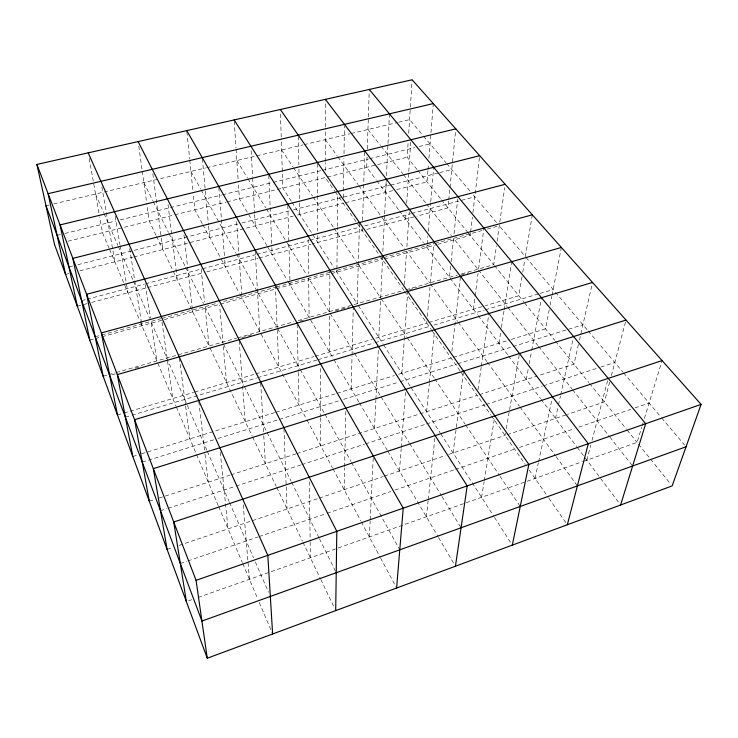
<?xml version="1.0" encoding="UTF-8"?>
<svg xmlns="http://www.w3.org/2000/svg" width="738" height="738" viewBox="0 0 738 738"><rect width="100%" height="100%" fill="white"/><g stroke="black" fill="none" stroke-linecap="round" stroke-linejoin="round"><path stroke-width="0.55" stroke-dasharray="3.69 2.77" d="M325.274 170.644L325.283 162.591M325.283 161.447L325.329 128.098M325.329 126.945L325.357 100.506M329.462 351.998L329.655 315.965M329.674 311.436L329.895 270.283M336.86 272.119L336.888 269.822M336.906 268.678L337.358 227.507M337.367 226.381L337.709 196.013M343.327 197.692L343.41 192.064M343.428 190.939L343.936 158.255M344.009 153.744L344.443 125.497M344.148 489.709L344.609 467.827M344.637 466.674L345.836 409.267M351.196 388.954L352.035 356.251M352.063 355.126L353.262 308.17M359.498 222.562L357.155 303.696L334.406 268.281M362.34 228.346L362.266 230.616L312.22 243.9M362.589 220.404L364.72 152.083M367.035 156.973L366.694 167.286L376.159 179.869M367.303 148.965L368.327 118.052M368.363 116.908L369.277 89.446M385.623 192.461L386.168 181.244M386.444 175.635L389.452 113.846M382.847 251.566L384.627 214.942M384.683 213.789L386.371 179.251M378.779 337.349L380.596 300.237M382.764 255.791L380.707 297.986L356.38 261.649M374.47 428.538L375.854 400.383M375.91 399.258L378.428 347.736M369.351 536.96L370.135 520.991M370.19 519.847L373.327 456.029M417.09 169.565L407.173 157.259L408.123 142.434M408.704 133.32L410.3 108.246M410.374 107.111L412.118 79.787M405.66 219.103L406.103 212.323M406.693 203.273L408.704 172.701M408.778 171.557L410.872 139.75M404.304 284.591L406.573 251.234L429.608 282.875M406.887 246.713L409.276 211.705M401.869 373.271L404.212 340.596M404.286 339.471L407.727 291.436M399.47 471.047L401.177 448.612M401.26 447.496L405.697 389.313M427.911 170.69L427.016 181.862L396.518 189.675M428.003 169.574L428.446 163.984M428.898 158.402L430.872 133.809M430.964 132.683L433.307 103.588M426.887 247.35L427.081 245.071M427.182 243.927L427.856 235.948M428.243 231.391L430.651 202.867M430.752 201.723L433.667 167.314M426.951 320.855L426.749 323.096L373.299 338.973M427.348 316.362L429.986 287.174M430.392 282.672L434.082 241.732M426.582 411.721L429.322 383.548M429.433 382.422L434.571 329.785M448.658 201.114L447.984 207.876L416.795 216.151M448.769 199.989L449.876 188.716M449.986 187.59L455.789 128.846M450.614 266.187L449.433 277.331L424.147 243.706M451.084 261.732L453.556 238.337L477.772 269.121M454.027 233.835L457.717 198.937M426.38 516.812L428.114 500.779M428.243 499.635L435.162 435.595M451.887 351.288L460.503 276.326M470.475 233.162L470.207 235.431L437.994 244.296M470.613 232.027L472.366 217.258M472.91 212.71L479.691 155.69M453.086 452.966L463.529 371.131M473.409 309.231L475.004 296.907M475.152 295.79L478.049 273.383M478.63 268.89L483.907 228.07M461.628 273.853L493.777 264.665L496.453 245.772M497.08 241.335L504.672 187.655M477.966 389.765L481.194 367.229M481.351 366.103L488.888 313.502M498.971 343.235L500.724 331.989M501.425 327.488L504.054 310.624M504.229 309.499L511.517 262.783M481.582 497.32L484.128 481.683M484.312 480.567L494.847 415.863M521.997 276.741L518.832 295.744L485.309 305.698M522.744 272.267L524.792 259.979M532.319 214.804L525.345 256.621L499.275 225.773M505.465 433.178L505.069 435.429L446.647 455.134M506.25 428.677L519.469 353.548M526.268 379.544L528.371 368.28M529.211 363.779L531.517 351.389M531.729 350.255L541.517 297.728M549.229 309.748L545.511 328.834L510.88 339.545M550.105 305.255L551.858 296.279M552.079 295.154L561.378 247.451M535.05 478.436L538.399 462.754M538.639 461.637L552.504 396.813M555.493 418.418L558.232 406.038M558.481 404.913L560.474 395.9M560.723 394.775L573.352 337.653M578.454 344.452L573.989 364.148L538.196 375.697M579.45 340.07L592.531 282.442M586.858 460.134L590.843 444.857M591.987 440.494L608.213 378.4M609.634 382.201L604.431 401.915L567.457 414.387M611.359 375.633L626.009 320.052M583.62 461.278L637.078 442.394L641.756 427.099M642.088 426.01L643.093 422.726M644.431 418.363L662.097 360.587M188.504 600.833L191.705 599.708M198.125 597.439L582.54 461.656M180.33 563.546L186.806 561.323M187.895 560.954L258.097 536.923M259.176 536.554L326.002 513.676M327.082 513.307L390.679 491.536M394.996 490.06L454.405 469.719M455.484 469.35L515.142 448.925M519.497 447.431L574.57 428.584M578.869 427.108L630.695 409.369M635.031 407.883L649.108 403.059M167.102 549.432L172.544 547.596M179.076 545.391L318.29 498.427M319.369 498.067L383.197 476.536M384.286 476.167L445.577 455.494M507.209 434.71L566.369 414.756M160.506 510.742L166.972 508.63M168.052 508.279L234.878 486.471M235.957 486.121L300.68 465.005M301.759 464.654L364.498 444.175M365.578 443.824L425.374 424.313M426.463 423.963L485.05 404.848M486.121 404.489L542.448 386.112M543.537 385.762L599.745 367.413M600.824 367.063L614.828 362.496M149.297 501.213L154.759 499.451M159.131 498.049L229.822 475.226M230.902 474.875L295.8 453.935M296.879 453.584L477.154 395.402M479.34 394.692L537.116 376.048M142.24 462.099L213.577 439.866M217.978 438.492L278.318 419.691M279.398 419.35L339.24 400.706M343.613 399.341L399.092 382.044M400.171 381.712L456.619 364.12M457.708 363.779L511.997 346.86M513.076 346.528L582.928 324.757M132.794 456.527L137.194 455.161M141.585 453.805L274.896 412.56M275.994 412.219L335.974 393.658M337.063 393.326L394.323 375.605M398.64 374.277L451.112 358.041M453.289 357.367L509.792 339.886M125.368 417.154L130.866 415.512M131.964 415.18L256.538 378.022M257.636 377.699L316.879 360.024M317.977 359.701L374.074 342.967M375.172 342.635L429.627 326.399M433.962 325.098L484.22 310.108M485.318 309.785L538.971 293.779M540.059 293.456L553.168 289.545M117.462 414.977L122.886 413.363M123.966 413.04L193.642 392.348M194.74 392.026L254.813 374.175M255.901 373.852L314.028 356.583M315.126 356.251L372.21 339.296M428.916 322.451L484.229 306.021M103.163 376.26L107.545 375.005M108.643 374.692L115.211 372.819M116.309 372.505L236.612 338.133M237.719 337.82L293.779 321.805M298.161 320.55L403.907 290.338L335.532 192.267M406.075 289.72L457.191 275.117M111.936 374.849L115.248 373.908M135.155 368.207L139.583 366.943M241.778 337.718L252.83 334.563M300.117 321.039L304.499 319.785M335.098 311.03L349.212 306.99M409.35 289.794L417.062 287.589M460.955 275.034L468.621 272.848M95.184 336.759L100.645 335.255M101.733 334.951L160.838 318.724M161.945 318.419L218.153 302.986M223.623 301.482L275.329 287.276M276.436 286.971L329.6 272.377M330.707 272.073L382.432 257.866M383.529 257.562L433.889 243.734M434.977 243.439L481.859 230.56M487.301 229.066L498.187 226.077M89.805 340.089L94.243 338.871M95.35 338.558L100.903 337.035M102.01 336.731L330.338 273.909M331.427 273.614L382.459 259.573M384.683 258.964L436.887 244.601M81.632 300.661L86.042 299.499M87.139 299.204L144.427 284.075M145.524 283.789L201.529 268.992M202.636 268.697L255.837 254.647M256.944 254.352L308.733 240.68M309.831 240.385L360.273 227.064M364.655 225.902L410.531 213.789M411.619 213.503L474.802 196.815M77.305 306.224L87.213 303.586M91.623 302.423L146.594 287.838M147.692 287.543L202.406 273.032M206.778 271.87L257.996 258.282M259.084 257.996L311.104 244.195M366.721 229.435L415.679 216.446M65.571 274.444L68.855 273.604M79.805 270.8L132.702 257.248M133.818 256.962L293.124 216.151M297.58 215.016L343.235 203.319M345.467 202.747L395.43 189.952M68.966 266.944L73.431 265.809M77.905 264.674L237.535 224.066M241.926 222.95L289.121 210.939M293.503 209.823L389.646 185.367M390.734 185.09L438.695 172.886M439.783 172.609L451.767 169.565M67.924 241.252L173.734 215.062M174.841 214.786L226.031 202.111M227.147 201.834L276.15 189.703M277.267 189.426L325.264 177.544L334.895 191.354M327.441 177L376.546 164.842M377.635 164.574L407.173 157.259M57.121 235.385L60.442 234.564M64.879 233.476L115.811 220.985M120.229 219.896L221.4 195.072M222.498 194.804L272.202 182.609M273.318 182.341L321.454 170.533M322.571 170.257L368.456 158.993M369.572 158.725L414.784 147.628M419.147 146.558L430.07 143.882M45.996 205.764L49.308 204.979M53.708 203.937L205.496 167.978M206.612 167.72L302.903 144.906M304.028 144.639L349.996 133.753M351.122 133.486L397.524 122.49M398.621 122.231L409.572 119.639L422.745 135.22M423.483 136.087L445.983 162.711M446.702 163.568L470.346 191.539M473.316 195.053L497.052 223.144M526.083 257.488L554.662 291.307M555.4 292.183L587.374 330.015M588.121 330.901L622.844 371.989M623.582 372.856L660.925 417.053M661.672 417.929L684.569 445.023M417.8 170.441L440.752 198.909M441.481 199.804L467.339 231.88M468.058 232.765L493.777 264.665M494.488 265.551L523.879 301.999M524.598 302.894L554.764 340.31M555.474 341.196L588.859 382.588M589.561 383.465L626.433 429.193M627.143 430.079L637.078 442.394M638.508 444.175L670.722 484.128M367.948 129.501L380.504 145.46M381.205 146.345L402.662 173.633M403.354 174.509L425.909 203.19M426.619 204.094L451.425 235.634M478.482 270.025L507.246 306.602M507.956 307.506L537.882 345.55M538.592 346.454L571.913 388.806M572.605 389.701L609.191 436.213M609.902 437.117L632.632 466.01M376.841 180.773L398.751 209.915M399.442 210.837L423.464 242.793M450.115 278.244L477.56 314.748M478.242 315.661L507.845 355.033M508.528 355.947L540.539 398.529M541.222 399.433L576.627 446.536M577.31 447.44L620.593 505.013M325.31 139.593L337.22 155.949M337.875 156.862L358.059 184.583M358.733 185.515L380.983 216.077M381.657 217L404.553 248.457M430.291 283.807L457.625 321.371M458.289 322.275L486.785 361.426M487.449 362.34L519.349 406.158M520.013 407.081L555.419 455.706M556.083 456.619L577.393 485.899M404.562 291.279L431.352 329.711M432.016 330.652L460.226 371.113M460.872 372.053L490.788 414.95M491.434 415.881L525.271 464.414M529.183 470.023L548.233 497.338M548.888 498.288L567.337 524.755M281.621 149.943L292.838 166.705M293.466 167.637L312.488 196.059M313.124 197.018L333.484 227.433M334.12 228.383L355.744 260.699M381.334 298.936L406.573 336.648M407.201 337.58L434.202 377.921M434.83 378.862L465.088 424.073M465.724 425.023L499.34 475.254M499.977 476.204L520.235 506.471M291.326 201.243L282.839 188.042L281.261 138.716M291.925 202.184L312.202 233.734M312.82 234.702L333.788 267.322M358.391 305.615L383.031 343.963M383.64 344.914L410.522 386.73M411.14 387.69L440.143 432.828M440.752 433.778L493.879 516.452M494.497 517.403L512.32 545.142M236.843 160.552L247.341 177.738M247.922 178.688L265.717 207.848M266.317 208.826L285.984 241.022M286.575 241.999L306.851 275.2M329.093 311.63L308.641 278.134L309.13 317.414M330.264 313.558L353.972 352.386M354.563 353.354L380.55 395.909M381.14 396.878L409.046 442.579M409.645 443.556L441.342 495.484M441.942 496.462L461.065 527.771M266.916 245.625L239.389 198.799L238.337 183.052M267.497 246.612L287.174 280.08M287.755 281.058L333.465 358.806M334.037 359.775L358.76 401.823M359.341 402.81L387.266 450.291M387.847 451.278L438.003 536.581M438.584 537.568L454.857 565.243M190.939 171.428L200.662 189.048M201.206 190.026L235.966 253.014M236.52 254.01L277.128 327.607L275.403 285.219M277.682 328.613L299.757 368.613M300.311 369.609L324.526 413.501M325.08 414.507L350.993 461.462M351.546 462.458L399.765 549.838M202.267 223.679L194.869 209.823L193.255 194.011M202.793 224.666L239.324 293.171M239.859 294.176L306.445 419.018M306.98 420.014L332.46 467.791M332.995 468.787L360.771 520.871M361.306 521.877L380.033 556.987M380.568 557.993L396.601 588.038M143.864 182.581L152.775 200.653M153.273 201.659L168.412 232.359M168.919 233.392L185.164 266.335M185.672 267.368L203.485 303.493M223.513 344.12L243.844 385.347M244.352 386.38L266.603 431.509M267.101 432.523L291.123 481.231M291.63 482.255L318.982 537.725M319.489 538.758L335.725 571.682M156.05 235.321L149.251 221.114L147.037 205.247M156.539 236.335L209.038 346.011L205.007 306.593L223.005 343.087L219.61 305.209M210.007 348.041L252.147 436.075M252.636 437.099L276.215 486.36M276.713 487.384L302.451 541.166M302.949 542.199L320.32 578.5M320.818 579.533L333.714 606.47M95.562 194.02L103.615 212.572M104.067 213.605L117.877 245.403M118.32 246.427L132.923 280.043M133.375 281.095L149.556 318.355M206.852 450.272L150.903 321.454L156.853 360.919M207.304 451.315L229.066 501.434M229.518 502.477L253.512 557.725M255.33 561.904L268.512 592.254M109.104 248.3L102.49 232.701L99.722 217.23M109.547 249.343L139.759 320.596M140.192 321.62L175.948 405.965M176.4 407.025L196.17 453.649M196.612 454.709L218.162 505.53M218.614 506.591L242.313 562.494M242.765 563.546L257.47 598.241M259.25 602.448L272.184 632.936M89.187 158.412L99.519 216.123M101.872 186.945L106.152 211.649M106.346 212.765L114.842 261.824M115.211 216.243L119.925 244.546M120.119 245.68L127.96 292.783M129.667 248.66L134.62 279.73M134.796 280.837L141.401 322.368M141.585 323.493L141.936 325.744M145.358 284.637L150.395 318.106M162.019 322.1L167.231 359.037M167.544 361.297L172.803 398.538M138.762 146.142L142.111 170.054M142.268 171.198L146.871 204.122M152.849 173.79L161.188 236.963M161.345 238.106L162.849 249.527M179.38 357.985L185.506 405.061M185.644 406.186L189.897 438.861M168.033 204.518L177.295 279.693M198.826 401.592L204.85 453.04M204.979 454.165L208.264 482.182M183.956 235.016L192.277 308.429M192.406 309.545L192.655 311.787M186.88 131.751L189.666 158.956M189.777 160.091L193.135 192.886M220.265 452.32L228.06 528.869M201.151 268.872L204.546 302.017M202.35 158.771L208.494 225.016M208.596 226.151L209.657 237.535M223.31 346.473L226.538 382.57M243.226 504.829L249.444 579.312M218.835 187.526L224.684 258.927M224.776 260.071L225.339 266.944M239.213 340.827L245.284 421.721M236.667 221.64L238.808 252.23M238.881 253.355L242.018 298.207M234.223 121.06L236.022 148.144M236.095 149.27L238.263 181.926M260.708 383.059L263.697 434.544M263.761 435.66L265.394 463.75M255.191 249.979L259.776 331.519M251.16 150.801L252.599 177.019M252.664 178.162L254.601 213.374M254.665 214.509L255.293 225.846M268.798 175.404L271.815 246.529M271.861 247.673L272.156 254.527M277.22 329.868L278.743 367.063M283.982 428.732L287.045 508.971M280.477 114.003L281.233 137.591M287.802 205.265L289.969 281.538M289.997 282.691L290.071 284.988M297.146 324.259L298.235 371.26M298.263 372.395L299.019 405.097M298.318 136.299L298.853 164.666M298.945 169.214L299.563 202.009M299.591 203.144L299.803 214.444M309.305 481.748L310.163 540.76M310.172 541.895L310.403 557.78M308.152 239.481L308.576 273.586M317.405 163.587L317.552 194.528M317.561 195.671L317.727 231.031M317.746 235.588L317.783 242.424M320.55 368.557L320.689 416.619M320.689 417.745L320.772 445.872"/><path stroke-width="1.11" d="M335.698 610.612L336.814 531.305L138.126 141.585M396.601 588.038L403.225 508.168L186.76 130.617M455.438 566.231L467.191 485.89L234.149 119.925M512.32 545.142L528.842 464.414L280.339 109.51M567.337 524.755L588.297 443.695L325.366 99.353M620.593 505.013L645.685 423.704L369.277 89.446M701.1 404.406L672.152 485.899L207.267 658.213L54.538 244.564L36.9 164.417L412.118 79.787L701.1 404.406L196.068 580.336L207.267 658.213M686.054 446.776L201.926 621.064L45.996 205.764M662.097 360.587L173.734 521.997L186.363 601.59M626.009 320.052L153.319 468.648L167.102 549.432M592.531 282.442L134.584 419.682L149.297 501.213M561.378 247.451L117.324 374.59L132.794 456.527M532.319 214.804L101.383 332.912L117.462 414.977M505.152 184.288L86.595 294.287L103.163 376.26M479.691 155.69L72.859 258.383L89.805 340.089M455.789 128.846L60.055 224.924L77.305 306.224M433.307 103.588L48.099 193.679L65.571 274.444M88.191 152.849L267.811 555.345L272.626 633.988M36.9 164.417L196.068 580.336"/></g></svg>
